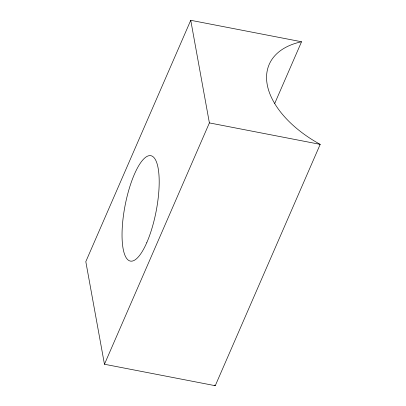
<?xml version="1.0" encoding="UTF-8"?>
<svg xmlns="http://www.w3.org/2000/svg" width="406" height="406" viewBox="0 0 406 406"><rect width="100%" height="100%" fill="white"/><g stroke="black" fill="none" stroke-linecap="round" stroke-linejoin="round"><path stroke-width="0.61" d="M190.744 20.3L85.808 261.637L104.454 364.243L215.256 385.7L320.192 144.363A93.035 53.628 23.5 0 1 301.546 41.757L190.744 20.3L209.389 122.906L104.454 364.243M274.745 103.398L301.546 41.757M209.389 122.906L320.192 144.363M215.256 385.7A93.035 53.628 23.5 0 1 214.155 385.091M146.815 242.539A53.673 15.788 -79 0 0 152.646 156.437A53.673 15.788 -79 0 0 122.353 226.106A53.673 15.788 -79 0 0 146.815 242.539"/></g></svg>
